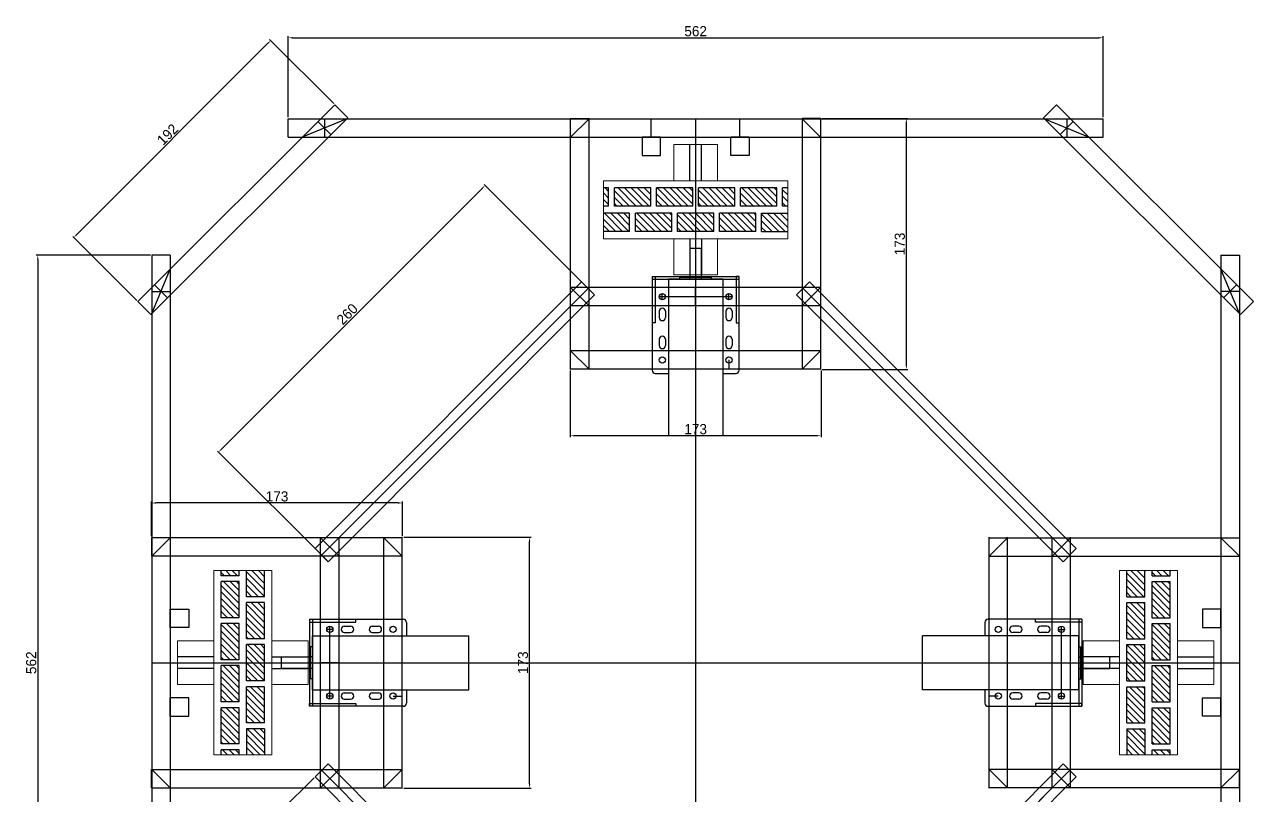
# Model space of a CAD drawing. Header units: millimetres. Extents: x -15418 to 43885, y -27590 to 23052.
# Drawn here: x 19128 to 19976, y -2715 to -2183 of the extents above; entities that cross this region are included whole.
import ezdxf

# ---------------------------------------------------------------- set-up
doc = ezdxf.new("R2010")
doc.units = ezdxf.units.MM
doc.header["$LTSCALE"] = 0.5
doc.layers.get('0').update_dxf_attribs({"lineweight": 5})
doc.layers.get('Defpoints').update_dxf_attribs({"color": 4})
for name, color, linetype in [('Layer1', 1, 'Continuous'), ('Layer2', 2, 'Continuous'), ('Layer3', 9, 'Continuous'), ('Layer4', 6, 'Continuous')]:
    doc.layers.add(name, color=color, linetype=linetype)
doc.dimstyles.new('ISO-25', dxfattribs={"dimtxt": 7, "dimasz": 3, "dimexe": 1, "dimexo": 1, "dimgap": 1, "dimtad": 1, "dimtoh": 1, "dimdec": 3, "dimdsep": 46, "dimtxsty": 'Standard', "dimcen": 2.5, "dimadec": 0, "dimazin": 0, "dimtfac": 1, "dimtdec": 3, "dimtmove": 0, "dimatfit": 3, "dimfxl": 1, "dimarcsym": 1})
pattern_1 = [(315, (3830.0507, 20887.6815), (2.24506403, 2.24506403), [])]

# ---------------------------------------------------------------- blocks, each defined once
blk = doc.blocks.new('*D147')
at = {"layer": 'Defpoints', "color": 0, "transparency": 16777216}
for p in [(19216.05, -2342.16), (19137.32, -2904.16), (19216.05, -2904.16)]:
    blk.add_point(p, dxfattribs=at)
at = {"layer": 'Layer1', "color": 0, "lineweight": -2, "transparency": 16777216}
for p, q in [((19215.05, -2342.16), (19136.32, -2342.16)), ((19137.32, -2345.16), (19137.32, -2901.16)), ((19215.05, -2904.16), (19136.32, -2904.16))]:
    blk.add_line(p, q, dxfattribs=at)
at = {"layer": 'Layer1', "color": 0, "transparency": 16777216}
for points in [[(19136.82, -2345.16), (19137.82, -2345.16), (19137.32, -2342.16)], [(19136.82, -2901.16), (19137.82, -2901.16), (19137.32, -2904.16)]]:
    blk.add_solid(points, dxfattribs=at)
at = {"layer": 'Layer1', "color": 0, "transparency": 16777216, "insert": (19132.82, -2623.16), "char_height": 7, "attachment_point": 5, "rotation": 90}
blk.add_mtext('562', dxfattribs=at)
blk = doc.blocks.new('*D148')
at = {"layer": 'Defpoints', "color": 0, "transparency": 16777216}
for p in [(19297.94, -2194.28), (19342.12, -2238.46), (19206.35, -2374.23)]:
    blk.add_point(p, dxfattribs=at)
at = {"layer": 'Layer1', "color": 0, "lineweight": -2, "transparency": 16777216}
for p, q in [((19341.41, -2237.75), (19297.23, -2193.58)), ((19164.29, -2327.93), (19295.81, -2196.4)), ((19205.64, -2373.52), (19161.46, -2329.34))]:
    blk.add_line(p, q, dxfattribs=at)
at = {"layer": 'Layer1', "color": 0, "transparency": 16777216}
for points in [[(19295.46, -2196.05), (19296.17, -2196.76), (19297.94, -2194.28)], [(19163.94, -2327.57), (19164.65, -2328.28), (19162.17, -2330.05)]]:
    blk.add_solid(points, dxfattribs=at)
at = {"layer": 'Layer1', "color": 0, "transparency": 16777216, "insert": (19226.87, -2258.98), "char_height": 7, "attachment_point": 5, "rotation": 45}
blk.add_mtext('192', dxfattribs=at)
blk = doc.blocks.new('*D149')
at = {"layer": 'Defpoints', "color": 0, "transparency": 16777216}
for p in [(19872.05, -2192.35), (19310.05, -2248.16), (19872.05, -2248.16)]:
    blk.add_point(p, dxfattribs=at)
at = {"layer": 'Layer1', "color": 0, "lineweight": -2, "transparency": 16777216}
for p, q in [((19310.05, -2247.16), (19310.05, -2191.35)), ((19313.05, -2192.35), (19869.05, -2192.35)), ((19872.05, -2247.16), (19872.05, -2191.35))]:
    blk.add_line(p, q, dxfattribs=at)
at = {"layer": 'Layer1', "color": 0, "transparency": 16777216}
for points in [[(19313.05, -2191.85), (19313.05, -2192.85), (19310.05, -2192.35)], [(19869.05, -2191.85), (19869.05, -2192.85), (19872.05, -2192.35)]]:
    blk.add_solid(points, dxfattribs=at)
at = {"layer": 'Layer1', "color": 0, "transparency": 16777216, "insert": (19591.05, -2187.85), "char_height": 7, "attachment_point": 5}
blk.add_mtext('562', dxfattribs=at)
blk = doc.blocks.new('*D150')
at = {"layer": 'Defpoints', "color": 0, "transparency": 16777216}
for p in [(19677.25, -2247.98), (19677.25, -2420.98), (19736.36, -2420.98)]:
    blk.add_point(p, dxfattribs=at)
at = {"layer": 'Layer1', "color": 0, "lineweight": -2, "transparency": 16777216}
for p, q in [((19678.25, -2247.98), (19737.36, -2247.98)), ((19736.36, -2250.98), (19736.36, -2417.98)), ((19678.25, -2420.98), (19737.36, -2420.98))]:
    blk.add_line(p, q, dxfattribs=at)
at = {"layer": 'Layer1', "color": 0, "transparency": 16777216}
for points in [[(19735.86, -2250.98), (19736.86, -2250.98), (19736.36, -2247.98)], [(19735.86, -2417.98), (19736.86, -2417.98), (19736.36, -2420.98)]]:
    blk.add_solid(points, dxfattribs=at)
at = {"layer": 'Layer1', "color": 0, "transparency": 16777216, "insert": (19731.86, -2334.48), "char_height": 7, "attachment_point": 5, "rotation": 90}
blk.add_mtext('173', dxfattribs=at)
blk = doc.blocks.new('*D151')
at = {"layer": 'Defpoints', "color": 0, "transparency": 16777216}
for p in [(19328.56, -2701.8), (19305.51, -2724.85), (19512.41, -2885.65)]:
    blk.add_point(p, dxfattribs=at)
at = {"layer": 'Layer1', "color": 0, "lineweight": -2, "transparency": 16777216}
for p, q in [((19327.85, -2702.51), (19304.8, -2725.56)), ((19487.23, -2906.58), (19307.63, -2726.97)), ((19511.7, -2886.35), (19488.65, -2909.41))]:
    blk.add_line(p, q, dxfattribs=at)
at = {"layer": 'Layer1', "color": 0, "transparency": 16777216}
for points in [[(19307.98, -2726.62), (19307.27, -2727.33), (19305.51, -2724.85)], [(19487.59, -2906.23), (19486.88, -2906.93), (19489.35, -2908.7)]]:
    blk.add_solid(points, dxfattribs=at)
at = {"layer": 'Layer1', "color": 0, "transparency": 16777216, "insert": (19400.61, -2813.59), "char_height": 7, "attachment_point": 5, "rotation": 315}
blk.add_mtext('260', dxfattribs=at)
blk = doc.blocks.new('*D152')
at = {"layer": 'Defpoints', "color": 0, "transparency": 16777216}
for p in [(19388.7, -2536.66), (19476.52, -2536.66), (19388.7, -2709.66)]:
    blk.add_point(p, dxfattribs=at)
at = {"layer": 'Layer1', "color": 0, "lineweight": -2, "transparency": 16777216}
for p, q in [((19389.7, -2536.66), (19477.52, -2536.66)), ((19476.52, -2706.66), (19476.52, -2539.66)), ((19389.7, -2709.66), (19477.52, -2709.66))]:
    blk.add_line(p, q, dxfattribs=at)
at = {"layer": 'Layer1', "color": 0, "transparency": 16777216}
for points in [[(19476.02, -2539.66), (19477.02, -2539.66), (19476.52, -2536.66)], [(19476.02, -2706.66), (19477.02, -2706.66), (19476.52, -2709.66)]]:
    blk.add_solid(points, dxfattribs=at)
at = {"layer": 'Layer1', "color": 0, "transparency": 16777216, "insert": (19472.02, -2623.16), "char_height": 7, "attachment_point": 5, "rotation": 90}
blk.add_mtext('173', dxfattribs=at)
blk = doc.blocks.new('*D153')
at = {"layer": 'Defpoints', "color": 0, "transparency": 16777216}
for p in [(19215.87, -2513.03), (19215.87, -2536.96), (19388.87, -2536.96)]:
    blk.add_point(p, dxfattribs=at)
at = {"layer": 'Layer1', "color": 0, "lineweight": -2, "transparency": 16777216}
for p, q in [((19215.87, -2535.96), (19215.87, -2512.03)), ((19385.87, -2513.03), (19218.87, -2513.03)), ((19388.87, -2535.96), (19388.87, -2512.03))]:
    blk.add_line(p, q, dxfattribs=at)
at = {"layer": 'Layer1', "color": 0, "transparency": 16777216}
for points in [[(19218.87, -2512.53), (19218.87, -2513.53), (19215.87, -2513.03)], [(19385.87, -2512.53), (19385.87, -2513.53), (19388.87, -2513.03)]]:
    blk.add_solid(points, dxfattribs=at)
at = {"layer": 'Layer1', "color": 0, "transparency": 16777216, "insert": (19302.37, -2508.53), "char_height": 7, "attachment_point": 5}
blk.add_mtext('173', dxfattribs=at)
blk = doc.blocks.new('*D154')
at = {"layer": 'Defpoints', "color": 0, "transparency": 16777216}
for p in [(19504.55, -2420.81), (19677.55, -2420.81), (19504.55, -2466.67)]:
    blk.add_point(p, dxfattribs=at)
at = {"layer": 'Layer1', "color": 0, "lineweight": -2, "transparency": 16777216}
for p, q in [((19504.55, -2421.81), (19504.55, -2467.67)), ((19677.55, -2421.81), (19677.55, -2467.67)), ((19674.55, -2466.67), (19507.55, -2466.67))]:
    blk.add_line(p, q, dxfattribs=at)
at = {"layer": 'Layer1', "color": 0, "transparency": 16777216}
for points in [[(19507.55, -2466.17), (19507.55, -2467.17), (19504.55, -2466.67)], [(19674.55, -2466.17), (19674.55, -2467.17), (19677.55, -2466.67)]]:
    blk.add_solid(points, dxfattribs=at)
at = {"layer": 'Layer1', "color": 0, "transparency": 16777216, "insert": (19591.05, -2462.17), "char_height": 7, "attachment_point": 5}
blk.add_mtext('173', dxfattribs=at)
blk = doc.blocks.new('*D155')
at = {"layer": 'Defpoints', "color": 0, "transparency": 16777216}
for p in [(19445.86, -2294.12), (19521.39, -2369.65), (19337.54, -2553.5)]:
    blk.add_point(p, dxfattribs=at)
at = {"layer": 'Layer1', "color": 0, "lineweight": -2, "transparency": 16777216}
for p, q in [((19264.13, -2475.85), (19443.73, -2296.24)), ((19520.68, -2368.94), (19445.15, -2293.41)), ((19336.83, -2552.79), (19261.3, -2477.26))]:
    blk.add_line(p, q, dxfattribs=at)
at = {"layer": 'Layer1', "color": 0, "transparency": 16777216}
for points in [[(19443.38, -2295.89), (19444.09, -2296.59), (19445.86, -2294.12)], [(19263.78, -2475.49), (19264.48, -2476.2), (19262.01, -2477.97)]]:
    blk.add_solid(points, dxfattribs=at)
at = {"layer": 'Layer1', "color": 0, "transparency": 16777216, "insert": (19350.75, -2382.86), "char_height": 7, "attachment_point": 5, "rotation": 45}
blk.add_mtext('260', dxfattribs=at)

msp = doc.modelspace()

# ---------------------------------------------------------------- hatches: boundary and pattern name
at = {"layer": 'Layer3', "transparency": 33554661}
h = msp.add_hatch(dxfattribs=at)
h.set_pattern_fill('ANSI31', color=256, angle=270)
h.set_pattern_definition(pattern_1)
h.paths.add_polyline_path([(19636.548, -2325.8588), (19654.548, -2325.8588), (19654.548, -2313.3588), (19636.548, -2313.3588)])
h.paths.add_polyline_path([(19607.548, -2325.8588), (19632.548, -2325.8588), (19632.548, -2313.3588), (19607.548, -2313.3588)])
h.paths.add_polyline_path([(19622.048, -2308.3588), (19647.048, -2308.3588), (19647.048, -2295.8588), (19622.048, -2295.8588)])
h.paths.add_polyline_path([(19593.048, -2308.3588), (19618.048, -2308.3588), (19618.048, -2295.8588), (19593.048, -2295.8588)])
h.paths.add_polyline_path([(19578.548, -2325.8588), (19603.548, -2325.8588), (19603.548, -2313.3588), (19578.548, -2313.3588)])
h.paths.add_polyline_path([(19564.048, -2308.3588), (19589.048, -2308.3588), (19589.048, -2295.8588), (19564.048, -2295.8588)])
h.paths.add_polyline_path([(19549.548, -2325.8588), (19574.548, -2325.8588), (19574.548, -2313.3588), (19549.548, -2313.3588)])
h.paths.add_polyline_path([(19535.048, -2308.3588), (19560.048, -2308.3588), (19560.048, -2295.8588), (19535.048, -2295.8588)])
h.paths.add_polyline_path([(19527.548, -2325.8588), (19545.548, -2325.8588), (19545.548, -2313.3588), (19527.548, -2313.3588)])
h.paths.add_polyline_path([(19527.548, -2308.3588), (19531.048, -2308.3588), (19531.048, -2295.8588), (19527.548, -2295.8588)])
h.paths.add_polyline_path([(19651.048, -2308.3588), (19654.548, -2308.3588), (19654.548, -2295.8588), (19651.048, -2295.8588)])
h = msp.add_hatch(dxfattribs=at)
h.set_pattern_fill('ANSI31', color=256, angle=270)
h.set_pattern_definition(pattern_1)
h.paths.add_polyline_path([(19293.748, -2668.6588), (19293.748, -2686.6588), (19281.248, -2686.6588), (19281.248, -2668.6588)])
h.paths.add_polyline_path([(19293.748, -2639.6588), (19293.748, -2664.6588), (19281.248, -2664.6588), (19281.248, -2639.6588)])
h.paths.add_polyline_path([(19276.248, -2654.1588), (19276.248, -2679.1588), (19263.748, -2679.1588), (19263.748, -2654.1588)])
h.paths.add_polyline_path([(19276.248, -2625.1588), (19276.248, -2650.1588), (19263.748, -2650.1588), (19263.748, -2625.1588)])
h.paths.add_polyline_path([(19293.748, -2610.6588), (19293.748, -2635.6588), (19281.248, -2635.6588), (19281.248, -2610.6588)])
h.paths.add_polyline_path([(19276.248, -2596.1588), (19276.248, -2621.1588), (19263.748, -2621.1588), (19263.748, -2596.1588)])
h.paths.add_polyline_path([(19293.748, -2581.6588), (19293.748, -2606.6588), (19281.248, -2606.6588), (19281.248, -2581.6588)])
h.paths.add_polyline_path([(19276.248, -2567.1588), (19276.248, -2592.1588), (19263.748, -2592.1588), (19263.748, -2567.1588)])
h.paths.add_polyline_path([(19293.748, -2559.6588), (19293.748, -2577.6588), (19281.248, -2577.6588), (19281.248, -2559.6588)])
h.paths.add_polyline_path([(19276.248, -2559.6588), (19276.248, -2563.1588), (19263.748, -2563.1588), (19263.748, -2559.6588)])
h.paths.add_polyline_path([(19276.248, -2683.1588), (19276.248, -2686.6588), (19263.748, -2686.6588), (19263.748, -2683.1588)])
h = msp.add_hatch(dxfattribs=at)
h.set_pattern_fill('ANSI31', color=256, angle=270)
h.set_pattern_definition(pattern_1)
h.paths.add_polyline_path([(19888.348, -2668.6588), (19888.348, -2686.6588), (19900.848, -2686.6588), (19900.848, -2668.6588)])
h.paths.add_polyline_path([(19888.348, -2639.6588), (19888.348, -2664.6588), (19900.848, -2664.6588), (19900.848, -2639.6588)])
h.paths.add_polyline_path([(19905.848, -2654.1588), (19905.848, -2679.1588), (19918.348, -2679.1588), (19918.348, -2654.1588)])
h.paths.add_polyline_path([(19905.848, -2625.1588), (19905.848, -2650.1588), (19918.348, -2650.1588), (19918.348, -2625.1588)])
h.paths.add_polyline_path([(19888.348, -2610.6588), (19888.348, -2635.6588), (19900.848, -2635.6588), (19900.848, -2610.6588)])
h.paths.add_polyline_path([(19905.848, -2596.1588), (19905.848, -2621.1588), (19918.348, -2621.1588), (19918.348, -2596.1588)])
h.paths.add_polyline_path([(19888.348, -2581.6588), (19888.348, -2606.6588), (19900.848, -2606.6588), (19900.848, -2581.6588)])
h.paths.add_polyline_path([(19905.848, -2567.1588), (19905.848, -2592.1588), (19918.348, -2592.1588), (19918.348, -2567.1588)])
h.paths.add_polyline_path([(19888.348, -2559.6588), (19888.348, -2577.6588), (19900.848, -2577.6588), (19900.848, -2559.6588)])
h.paths.add_polyline_path([(19905.848, -2559.6588), (19905.848, -2563.1588), (19918.348, -2563.1588), (19918.348, -2559.6588)])
h.paths.add_polyline_path([(19905.848, -2683.1588), (19905.848, -2686.6588), (19918.348, -2686.6588), (19918.348, -2683.1588)])

# ---------------------------------------------------------------- linework, layer by layer
at = {"transparency": 33554661}
for p, q in [((19606.048, -2265.8588), (19576.048, -2265.8588)), ((19576.048, -2290.8588), (19576.048, -2265.8588)), ((19606.048, -2290.8588), (19606.048, -2265.8588)), ((19527.548, -2290.8588), (19654.548, -2290.8588)), ((19527.548, -2330.8588), (19527.548, -2290.8588)), ((19654.548, -2290.8588), (19654.548, -2330.8588)), ((19654.548, -2330.8588), (19527.548, -2330.8588)), ((19576.048, -2330.8588), (19576.048, -2355.8588)), ((19591.048, -2330.8588), (19591.048, -2355.8588)), ((19606.048, -2330.8588), (19606.048, -2355.8588)), ((19576.048, -2355.8588), (19606.048, -2355.8588)), ((19258.748, -2559.6588), (19258.748, -2686.6588)), ((19298.748, -2559.6588), (19258.748, -2559.6588)), ((19298.748, -2686.6588), (19298.748, -2559.6588)), ((19883.348, -2686.6588), (19883.348, -2559.6588)), ((19883.348, -2559.6588), (19923.348, -2559.6588)), ((19923.348, -2559.6588), (19923.348, -2686.6588)), ((19233.748, -2638.1588), (19233.748, -2608.1588)), ((19258.748, -2608.1588), (19233.748, -2608.1588)), ((19298.748, -2608.1588), (19323.748, -2608.1588)), ((19323.748, -2608.1588), (19323.748, -2638.1588)), ((19858.348, -2608.1588), (19858.348, -2638.1588)), ((19883.348, -2608.1588), (19858.348, -2608.1588)), ((19923.348, -2608.1588), (19948.348, -2608.1588)), ((19948.348, -2638.1588), (19948.348, -2608.1588)), ((19298.748, -2623.1588), (19323.748, -2623.1588)), ((19883.348, -2623.1588), (19858.348, -2623.1588)), ((19258.748, -2638.1588), (19233.748, -2638.1588)), ((19298.748, -2638.1588), (19323.748, -2638.1588)), ((19883.348, -2638.1588), (19858.348, -2638.1588)), ((19923.348, -2638.1588), (19948.348, -2638.1588)), ((19258.748, -2686.6588), (19298.748, -2686.6588)), ((19923.348, -2686.6588), (19883.348, -2686.6588))]:
    msp.add_line(p, q, dxfattribs=at)
at = {"layer": 'Defpoints', "transparency": 33554661}
for p, q in [((19591.048, -2355.8588), (19591.048, -2356.8588)), ((19561.048, -2356.8588), (19561.048, -2421.5688)), ((19561.048, -2356.8588), (19621.048, -2356.8588)), ((19561.048, -2356.8588), (19563.048, -2356.8588)), ((19561.048, -2358.8588), (19621.048, -2358.8588)), ((19563.048, -2356.8588), (19563.048, -2388.8588)), ((19580.048, -2358.8588), (19580.048, -2356.8588)), ((19602.048, -2358.8588), (19602.048, -2356.8588)), ((19621.048, -2356.8588), (19619.048, -2356.8588)), ((19619.048, -2356.8588), (19619.048, -2388.8588)), ((19621.048, -2421.5688), (19621.048, -2356.8588)), ((19565.898, -2380.8588), (19565.898, -2385.1588)), ((19570.198, -2380.8588), (19570.198, -2385.1588)), ((19611.898, -2380.8588), (19611.898, -2385.1588)), ((19616.198, -2380.8588), (19616.198, -2385.1588)), ((19563.048, -2388.8588), (19561.048, -2388.8588)), ((19619.048, -2388.8588), (19621.048, -2388.8588)), ((19565.898, -2400.1588), (19565.898, -2404.4588)), ((19570.198, -2400.1588), (19570.198, -2404.4588)), ((19611.898, -2400.1588), (19611.898, -2404.4588)), ((19616.198, -2400.1588), (19616.198, -2404.4588)), ((19563.198, -2423.7188), (19572.398, -2423.7188)), ((19609.698, -2423.7188), (19618.898, -2423.7188)), ((19324.748, -2593.1588), (19389.458, -2593.1588)), ((19324.748, -2593.1588), (19324.748, -2653.1588)), ((19324.748, -2593.1588), (19324.748, -2595.1588)), ((19326.748, -2593.1588), (19326.748, -2653.1588)), ((19356.748, -2595.1588), (19356.748, -2593.1588)), ((19857.348, -2593.1588), (19792.638, -2593.1588)), ((19825.348, -2595.1588), (19825.348, -2593.1588)), ((19855.348, -2593.1588), (19855.348, -2653.1588)), ((19857.348, -2593.1588), (19857.348, -2653.1588)), ((19857.348, -2593.1588), (19857.348, -2595.1588)), ((19324.748, -2595.1588), (19356.748, -2595.1588)), ((19348.748, -2598.0088), (19353.048, -2598.0088)), ((19368.048, -2598.0088), (19372.348, -2598.0088)), ((19391.608, -2595.3088), (19391.608, -2604.5088)), ((19790.488, -2595.3088), (19790.488, -2604.5088)), ((19814.048, -2598.0088), (19809.748, -2598.0088)), ((19857.348, -2595.1588), (19825.348, -2595.1588)), ((19833.348, -2598.0088), (19829.048, -2598.0088)), ((19348.748, -2602.3088), (19353.048, -2602.3088)), ((19368.048, -2602.3088), (19372.348, -2602.3088)), ((19814.048, -2602.3088), (19809.748, -2602.3088)), ((19833.348, -2602.3088), (19829.048, -2602.3088)), ((19326.748, -2612.1588), (19324.748, -2612.1588)), ((19855.348, -2612.1588), (19857.348, -2612.1588)), ((19323.748, -2623.1588), (19324.748, -2623.1588)), ((19858.348, -2623.1588), (19857.348, -2623.1588)), ((19326.748, -2634.1588), (19324.748, -2634.1588)), ((19855.348, -2634.1588), (19857.348, -2634.1588)), ((19348.748, -2644.0088), (19353.048, -2644.0088)), ((19368.048, -2644.0088), (19372.348, -2644.0088)), ((19391.608, -2641.8088), (19391.608, -2651.0088)), ((19790.488, -2641.8088), (19790.488, -2651.0088)), ((19814.048, -2644.0088), (19809.748, -2644.0088)), ((19833.348, -2644.0088), (19829.048, -2644.0088)), ((19324.748, -2653.1588), (19324.748, -2651.1588)), ((19324.748, -2651.1588), (19356.748, -2651.1588)), ((19348.748, -2648.3088), (19353.048, -2648.3088)), ((19356.748, -2651.1588), (19356.748, -2653.1588)), ((19368.048, -2648.3088), (19372.348, -2648.3088)), ((19814.048, -2648.3088), (19809.748, -2648.3088)), ((19857.348, -2651.1588), (19825.348, -2651.1588)), ((19825.348, -2651.1588), (19825.348, -2653.1588)), ((19833.348, -2648.3088), (19829.048, -2648.3088)), ((19857.348, -2653.1588), (19857.348, -2651.1588)), ((19389.458, -2653.1588), (19324.748, -2653.1588)), ((19792.638, -2653.1588), (19857.348, -2653.1588))]:
    msp.add_line(p, q, dxfattribs=at)
for centre in [(19568.048, -2370.8588), (19614.048, -2370.8588), (19568.048, -2414.4588), (19614.048, -2414.4588), (19338.748, -2600.1588), (19382.348, -2600.1588), (19799.748, -2600.1588), (19843.348, -2600.1588), (19338.748, -2646.1588), (19382.348, -2646.1588), (19799.748, -2646.1588), (19843.348, -2646.1588)]:
    msp.add_circle(centre, 2.15, dxfattribs=at)
for centre, start, end in [((19568.048, -2380.8588), 360, 180), ((19614.048, -2380.8588), 360, 180), ((19568.048, -2385.1588), 180, 360), ((19614.048, -2385.1588), 180, 360), ((19568.048, -2400.1588), 360, 180), ((19614.048, -2400.1588), 360, 180), ((19568.048, -2404.4588), 180, 360), ((19614.048, -2404.4588), 180, 360), ((19563.198, -2421.5688), 180, 270), ((19618.898, -2421.5688), 270, 360), ((19389.458, -2595.3088), 0, 90), ((19792.638, -2595.3088), 90, 180), ((19348.748, -2600.1588), 90, 270), ((19353.048, -2600.1588), 270, 90), ((19368.048, -2600.1588), 90, 270), ((19372.348, -2600.1588), 270, 90), ((19809.748, -2600.1588), 90, 270), ((19814.048, -2600.1588), 270, 90), ((19829.048, -2600.1588), 90, 270), ((19833.348, -2600.1588), 270, 90), ((19348.748, -2646.1588), 90, 270), ((19353.048, -2646.1588), 270, 90), ((19368.048, -2646.1588), 90, 270), ((19372.348, -2646.1588), 270, 90), ((19809.748, -2646.1588), 90, 270), ((19814.048, -2646.1588), 270, 90), ((19829.048, -2646.1588), 90, 270), ((19833.348, -2646.1588), 270, 90), ((19389.458, -2651.0088), 270, 0), ((19792.638, -2651.0088), 180, 270)]:
    msp.add_arc(centre, 2.15, start, end, dxfattribs=at)
at = {"layer": 'Layer1', "transparency": 33554661}
for p, q in [((19206.3506, -2374.2259), (19342.1151, -2238.4614)), ((19342.1151, -2238.4614), (19351.0954, -2247.4417)), ((19839.9809, -2238.4614), (19831.0006, -2247.4417)), ((19975.7454, -2374.2259), (19839.9809, -2238.4614)), ((19351.0954, -2247.4417), (19215.3309, -2383.2062)), ((19310.048, -2248.1588), (19872.048, -2248.1588)), ((19310.048, -2260.8588), (19310.048, -2248.1588)), ((19350.3782, -2248.1588), (19319.7177, -2260.8588)), ((19339.5381, -2258.9989), (19330.5578, -2250.0187)), ((19335.048, -2248.1588), (19335.048, -2260.8588)), ((19335.048, -2248.1588), (19335.048, -2260.8588)), ((19504.848, -2420.9838), (19504.848, -2247.9838)), ((19504.848, -2247.9838), (19517.548, -2247.9838)), ((19517.548, -2248.1588), (19504.848, -2260.8588)), ((19517.548, -2420.9838), (19517.548, -2247.9838)), ((19560.4558, -2260.8588), (19560.4558, -2248.1588)), ((19591.048, -2248.1588), (19591.048, -2998.1588)), ((19621.6401, -2260.8588), (19621.6401, -2248.1588)), ((19664.548, -2247.9838), (19664.548, -2420.9838)), ((19677.248, -2247.9838), (19664.548, -2247.9838)), ((19664.548, -2248.1588), (19677.248, -2260.8588)), ((19677.248, -2247.9838), (19677.248, -2420.9838)), ((19831.0006, -2247.4417), (19966.7651, -2383.2062)), ((19831.7177, -2248.1588), (19862.3782, -2260.8588)), ((19842.5578, -2258.9989), (19851.5381, -2250.0187)), ((19847.048, -2248.1588), (19847.048, -2260.8588)), ((19872.048, -2260.8588), (19872.048, -2248.1588)), ((19310.048, -2260.8588), (19872.048, -2260.8588)), ((19554.1058, -2260.8588), (19554.1058, -2273.5588)), ((19566.8058, -2260.8588), (19554.1058, -2260.8588)), ((19566.8058, -2273.5588), (19566.8058, -2260.8588)), ((19615.2901, -2273.5588), (19615.2901, -2260.8588)), ((19627.9901, -2260.8588), (19615.2901, -2260.8588)), ((19627.9901, -2260.8588), (19627.9901, -2273.5588)), ((19554.1058, -2273.5588), (19566.8058, -2273.5588)), ((19627.9901, -2273.5588), (19615.2901, -2273.5588)), ((19595.048, -2337.5588), (19587.048, -2337.5588)), ((19587.048, -2337.5588), (19587.048, -2357.5588)), ((19595.048, -2357.5588), (19595.048, -2337.5588)), ((19216.048, -2342.1588), (19216.048, -2904.1588)), ((19228.748, -2342.1588), (19216.048, -2342.1588)), ((19228.748, -2342.1588), (19228.748, -2904.1588)), ((19953.348, -2342.1588), (19953.348, -2904.1588)), ((19953.348, -2342.1588), (19966.048, -2342.1588)), ((19966.048, -2342.1588), (19966.048, -2904.1588)), ((19216.048, -2382.4891), (19228.748, -2351.8285)), ((19966.048, -2382.4891), (19953.348, -2351.8285)), ((19226.8881, -2371.6489), (19217.9078, -2362.6687)), ((19512.4067, -2360.6698), (19328.559, -2544.5176)), ((19677.548, -2364.5088), (19504.548, -2364.5088)), ((19517.548, -2377.2088), (19504.848, -2364.5088)), ((19521.387, -2369.6501), (19512.4067, -2360.6698)), ((19609.698, -2358.8588), (19572.398, -2358.8588)), ((19572.398, -2358.8588), (19572.398, -2466.6588)), ((19580.048, -2358.8588), (19580.048, -2357.5588)), ((19602.048, -2357.5588), (19580.048, -2357.5588)), ((19587.048, -2358.8588), (19587.048, -2357.5588)), ((19591.048, -2358.8588), (19591.048, -2357.5588)), ((19591.048, -2377.2088), (19591.048, -2364.5088)), ((19595.048, -2358.8588), (19595.048, -2357.5588)), ((19602.048, -2358.8588), (19602.048, -2357.5588)), ((19609.698, -2358.8588), (19609.698, -2466.6588)), ((19669.6892, -2360.6698), (19660.709, -2369.6501)), ((19677.248, -2364.5088), (19664.548, -2377.2088)), ((19853.537, -2544.5176), (19669.6892, -2360.6698)), ((19955.2078, -2371.6489), (19964.1881, -2362.6687)), ((19216.048, -2367.1588), (19228.748, -2367.1588)), ((19216.048, -2367.1588), (19228.748, -2367.1588)), ((19333.0491, -2549.0077), (19516.8969, -2365.1599)), ((19337.5392, -2553.4978), (19521.387, -2369.6501)), ((19338.748, -2543.3088), (19511.198, -2370.8588)), ((19570.198, -2370.8588), (19565.898, -2370.8588)), ((19568.048, -2373.0088), (19568.048, -2368.7088)), ((19614.048, -2370.8588), (19568.048, -2370.8588)), ((19616.198, -2370.8588), (19611.898, -2370.8588)), ((19614.048, -2373.0088), (19614.048, -2368.7088)), ((19660.709, -2369.6501), (19844.5567, -2553.4978)), ((19665.1991, -2365.1599), (19849.0469, -2549.0077)), ((19670.898, -2370.8588), (19843.348, -2543.3088)), ((19966.048, -2367.1588), (19953.348, -2367.1588)), ((19215.3309, -2383.2062), (19206.3506, -2374.2259)), ((19677.548, -2377.2088), (19504.548, -2377.2088)), ((19966.7651, -2383.2062), (19975.7454, -2374.2259)), ((19677.548, -2408.1088), (19504.548, -2408.1088)), ((19504.848, -2408.1088), (19517.548, -2420.8088)), ((19677.248, -2408.1088), (19664.548, -2420.8088)), ((19677.548, -2420.8088), (19504.548, -2420.8088)), ((19609.698, -2466.6588), (19572.398, -2466.6588)), ((19388.873, -2536.9588), (19215.873, -2536.9588)), ((19215.873, -2536.9588), (19215.873, -2549.6588)), ((19216.048, -2549.6588), (19228.748, -2536.9588)), ((19332.398, -2709.6588), (19332.398, -2536.6588)), ((19345.098, -2549.6588), (19332.398, -2536.9588)), ((19345.098, -2709.6588), (19345.098, -2536.6588)), ((19375.998, -2709.6588), (19375.998, -2536.6588)), ((19375.998, -2536.9588), (19388.698, -2549.6588)), ((19388.698, -2709.6588), (19388.698, -2536.6588)), ((19793.223, -2536.9588), (19966.223, -2536.9588)), ((19793.398, -2709.6588), (19793.398, -2536.6588)), ((19806.098, -2536.9588), (19793.398, -2549.6588)), ((19806.098, -2709.6588), (19806.098, -2536.6588)), ((19836.998, -2709.6588), (19836.998, -2536.6588)), ((19836.998, -2549.6588), (19849.698, -2536.9588)), ((19849.698, -2709.6588), (19849.698, -2536.6588)), ((19966.048, -2549.6588), (19953.348, -2536.9588)), ((19966.223, -2536.9588), (19966.223, -2549.6588)), ((19388.873, -2549.6588), (19215.873, -2549.6588)), ((19328.559, -2544.5176), (19337.5392, -2553.4978)), ((19793.223, -2549.6588), (19966.223, -2549.6588)), ((19844.5567, -2553.4978), (19853.537, -2544.5176)), ((19228.748, -2586.2167), (19241.448, -2586.2167)), ((19228.748, -2598.9167), (19228.748, -2586.2167)), ((19241.448, -2586.2167), (19241.448, -2598.9167)), ((19953.348, -2586.2167), (19940.648, -2586.2167)), ((19940.648, -2586.2167), (19940.648, -2598.9167)), ((19953.348, -2598.9167), (19953.348, -2586.2167)), ((19241.448, -2598.9167), (19228.748, -2598.9167)), ((19340.898, -2600.1588), (19336.598, -2600.1588)), ((19338.748, -2602.3088), (19338.748, -2598.0088)), ((19338.748, -2646.1588), (19338.748, -2600.1588)), ((19841.198, -2600.1588), (19845.498, -2600.1588)), ((19843.348, -2602.3088), (19843.348, -2598.0088)), ((19843.348, -2646.1588), (19843.348, -2600.1588)), ((19940.648, -2598.9167), (19953.348, -2598.9167)), ((19326.748, -2641.8088), (19326.748, -2604.5088)), ((19326.748, -2604.5088), (19434.548, -2604.5088)), ((19434.548, -2641.8088), (19434.548, -2604.5088)), ((19855.348, -2604.5088), (19747.548, -2604.5088)), ((19747.548, -2641.8088), (19747.548, -2604.5088)), ((19855.348, -2641.8088), (19855.348, -2604.5088)), ((19326.748, -2612.1588), (19325.448, -2612.1588)), ((19325.448, -2634.1588), (19325.448, -2612.1588)), ((19855.348, -2612.1588), (19856.648, -2612.1588)), ((19856.648, -2634.1588), (19856.648, -2612.1588)), ((19216.048, -2623.1588), (19966.048, -2623.1588)), ((19305.448, -2627.1588), (19305.448, -2619.1588)), ((19305.448, -2619.1588), (19325.448, -2619.1588)), ((19325.448, -2627.1588), (19305.448, -2627.1588)), ((19326.748, -2619.1588), (19325.448, -2619.1588)), ((19326.748, -2623.1588), (19325.448, -2623.1588)), ((19326.748, -2627.1588), (19325.448, -2627.1588)), ((19345.098, -2623.1588), (19332.398, -2623.1588)), ((19836.998, -2623.1588), (19849.698, -2623.1588)), ((19855.348, -2619.1588), (19856.648, -2619.1588)), ((19855.348, -2623.1588), (19856.648, -2623.1588)), ((19855.348, -2627.1588), (19856.648, -2627.1588)), ((19876.648, -2619.1588), (19856.648, -2619.1588)), ((19856.648, -2627.1588), (19876.648, -2627.1588)), ((19876.648, -2627.1588), (19876.648, -2619.1588)), ((19326.748, -2634.1588), (19325.448, -2634.1588)), ((19855.348, -2634.1588), (19856.648, -2634.1588)), ((19326.748, -2641.8088), (19434.548, -2641.8088)), ((19338.748, -2648.3088), (19338.748, -2644.0088)), ((19855.348, -2641.8088), (19747.548, -2641.8088)), ((19843.348, -2648.3088), (19843.348, -2644.0088)), ((19241.448, -2647.4009), (19228.748, -2647.4009)), ((19228.748, -2660.1009), (19228.748, -2647.4009)), ((19241.448, -2660.1009), (19241.448, -2647.4009)), ((19340.898, -2646.1588), (19336.598, -2646.1588)), ((19841.198, -2646.1588), (19845.498, -2646.1588)), ((19940.648, -2660.1009), (19940.648, -2647.4009)), ((19940.648, -2647.4009), (19953.348, -2647.4009)), ((19953.348, -2660.1009), (19953.348, -2647.4009)), ((19228.748, -2660.1009), (19241.448, -2660.1009)), ((19953.348, -2660.1009), (19940.648, -2660.1009)), ((19328.559, -2701.8001), (19337.5392, -2692.8198)), ((19337.5392, -2692.8198), (19521.387, -2876.6676)), ((19660.709, -2876.6676), (19844.5567, -2692.8198)), ((19844.5567, -2692.8198), (19853.537, -2701.8001)), ((19215.873, -2696.6588), (19388.873, -2696.6588)), ((19215.873, -2709.3588), (19215.873, -2696.6588)), ((19216.048, -2696.6588), (19228.748, -2709.3588)), ((19512.4067, -2885.6478), (19328.559, -2701.8001)), ((19332.398, -2709.3588), (19345.098, -2696.6588)), ((19333.0491, -2697.3099), (19516.8969, -2881.1577)), ((19375.998, -2709.3588), (19388.698, -2696.6588)), ((19665.1991, -2881.1577), (19849.0469, -2697.3099)), ((19853.537, -2701.8001), (19669.6892, -2885.6478)), ((19670.898, -2875.4588), (19843.348, -2703.0088)), ((19966.223, -2696.6588), (19793.223, -2696.6588)), ((19806.098, -2709.3588), (19793.398, -2696.6588)), ((19849.698, -2709.3588), (19836.998, -2696.6588)), ((19966.048, -2696.6588), (19953.348, -2709.3588)), ((19966.223, -2709.3588), (19966.223, -2696.6588)), ((19215.873, -2709.3588), (19388.873, -2709.3588)), ((19966.223, -2709.3588), (19793.223, -2709.3588))]:
    msp.add_line(p, q, dxfattribs=at)
at = {"layer": 'Layer2', "transparency": 33554661}
for p, q in [((19587.048, -2290.8588), (19587.048, -2265.8588)), ((19595.048, -2290.8588), (19595.048, -2265.8588)), ((19587.048, -2330.8588), (19587.048, -2355.8588)), ((19595.048, -2330.8588), (19595.048, -2355.8588)), ((19258.748, -2619.1588), (19233.748, -2619.1588)), ((19258.748, -2627.1588), (19233.748, -2627.1588)), ((19298.748, -2619.1588), (19323.748, -2619.1588)), ((19298.748, -2627.1588), (19323.748, -2627.1588)), ((19883.348, -2619.1588), (19858.348, -2619.1588)), ((19883.348, -2627.1588), (19858.348, -2627.1588)), ((19923.348, -2619.1588), (19948.348, -2619.1588)), ((19923.348, -2627.1588), (19948.348, -2627.1588))]:
    msp.add_line(p, q, dxfattribs=at)
at = {"layer": 'Layer3', "transparency": 33554661}
for p, q in [((19531.048, -2295.8588), (19527.548, -2295.8588)), ((19531.048, -2308.3588), (19531.048, -2295.8588)), ((19535.048, -2308.3588), (19535.048, -2295.8588)), ((19560.048, -2295.8588), (19535.048, -2295.8588)), ((19560.048, -2308.3588), (19560.048, -2295.8588)), ((19564.048, -2308.3588), (19564.048, -2295.8588)), ((19589.048, -2295.8588), (19564.048, -2295.8588)), ((19589.048, -2308.3588), (19589.048, -2295.8588)), ((19593.048, -2308.3588), (19593.048, -2295.8588)), ((19618.048, -2295.8588), (19593.048, -2295.8588)), ((19618.048, -2308.3588), (19618.048, -2295.8588)), ((19622.048, -2308.3588), (19622.048, -2295.8588)), ((19647.048, -2295.8588), (19622.048, -2295.8588)), ((19647.048, -2308.3588), (19647.048, -2295.8588)), ((19651.048, -2308.3588), (19651.048, -2295.8588)), ((19654.548, -2295.8588), (19651.048, -2295.8588)), ((19531.048, -2308.3588), (19527.548, -2308.3588)), ((19545.548, -2313.3588), (19527.548, -2313.3588)), ((19560.048, -2308.3588), (19535.048, -2308.3588)), ((19545.548, -2325.8588), (19545.548, -2313.3588)), ((19549.548, -2325.8588), (19549.548, -2313.3588)), ((19574.548, -2313.3588), (19549.548, -2313.3588)), ((19589.048, -2308.3588), (19564.048, -2308.3588)), ((19574.548, -2325.8588), (19574.548, -2313.3588)), ((19578.548, -2325.8588), (19578.548, -2313.3588)), ((19603.548, -2313.3588), (19578.548, -2313.3588)), ((19618.048, -2308.3588), (19593.048, -2308.3588)), ((19603.548, -2325.8588), (19603.548, -2313.3588)), ((19607.548, -2325.8588), (19607.548, -2313.3588)), ((19632.548, -2313.3588), (19607.548, -2313.3588)), ((19647.048, -2308.3588), (19622.048, -2308.3588)), ((19632.548, -2325.8588), (19632.548, -2313.3588)), ((19636.548, -2325.8588), (19636.548, -2313.3588)), ((19636.548, -2313.3588), (19654.548, -2313.3588)), ((19654.548, -2308.3588), (19651.048, -2308.3588)), ((19545.548, -2325.8588), (19527.548, -2325.8588)), ((19574.548, -2325.8588), (19549.548, -2325.8588)), ((19603.548, -2325.8588), (19578.548, -2325.8588)), ((19632.548, -2325.8588), (19607.548, -2325.8588)), ((19636.548, -2325.8588), (19654.548, -2325.8588)), ((19263.748, -2563.1588), (19263.748, -2559.6588)), ((19276.248, -2563.1588), (19263.748, -2563.1588)), ((19276.248, -2567.1588), (19263.748, -2567.1588)), ((19263.748, -2592.1588), (19263.748, -2567.1588)), ((19276.248, -2563.1588), (19276.248, -2559.6588)), ((19276.248, -2592.1588), (19276.248, -2567.1588)), ((19281.248, -2577.6588), (19281.248, -2559.6588)), ((19293.748, -2577.6588), (19293.748, -2559.6588)), ((19888.348, -2577.6588), (19888.348, -2559.6588)), ((19900.848, -2577.6588), (19900.848, -2559.6588)), ((19905.848, -2563.1588), (19905.848, -2559.6588)), ((19905.848, -2563.1588), (19918.348, -2563.1588)), ((19905.848, -2567.1588), (19918.348, -2567.1588)), ((19905.848, -2592.1588), (19905.848, -2567.1588)), ((19918.348, -2563.1588), (19918.348, -2559.6588)), ((19918.348, -2592.1588), (19918.348, -2567.1588)), ((19293.748, -2577.6588), (19281.248, -2577.6588)), ((19293.748, -2581.6588), (19281.248, -2581.6588)), ((19281.248, -2606.6588), (19281.248, -2581.6588)), ((19293.748, -2606.6588), (19293.748, -2581.6588)), ((19888.348, -2577.6588), (19900.848, -2577.6588)), ((19888.348, -2581.6588), (19900.848, -2581.6588)), ((19888.348, -2606.6588), (19888.348, -2581.6588)), ((19900.848, -2606.6588), (19900.848, -2581.6588)), ((19276.248, -2592.1588), (19263.748, -2592.1588)), ((19905.848, -2592.1588), (19918.348, -2592.1588)), ((19276.248, -2596.1588), (19263.748, -2596.1588)), ((19263.748, -2621.1588), (19263.748, -2596.1588)), ((19276.248, -2621.1588), (19276.248, -2596.1588)), ((19905.848, -2596.1588), (19918.348, -2596.1588)), ((19905.848, -2621.1588), (19905.848, -2596.1588)), ((19918.348, -2621.1588), (19918.348, -2596.1588)), ((19293.748, -2606.6588), (19281.248, -2606.6588)), ((19888.348, -2606.6588), (19900.848, -2606.6588)), ((19293.748, -2610.6588), (19281.248, -2610.6588)), ((19281.248, -2635.6588), (19281.248, -2610.6588)), ((19293.748, -2635.6588), (19293.748, -2610.6588)), ((19888.348, -2610.6588), (19900.848, -2610.6588)), ((19888.348, -2635.6588), (19888.348, -2610.6588)), ((19900.848, -2635.6588), (19900.848, -2610.6588)), ((19276.248, -2621.1588), (19263.748, -2621.1588)), ((19276.248, -2625.1588), (19263.748, -2625.1588)), ((19263.748, -2650.1588), (19263.748, -2625.1588)), ((19276.248, -2650.1588), (19276.248, -2625.1588)), ((19905.848, -2621.1588), (19918.348, -2621.1588)), ((19905.848, -2625.1588), (19918.348, -2625.1588)), ((19905.848, -2650.1588), (19905.848, -2625.1588)), ((19918.348, -2650.1588), (19918.348, -2625.1588)), ((19293.748, -2635.6588), (19281.248, -2635.6588)), ((19888.348, -2635.6588), (19900.848, -2635.6588)), ((19293.748, -2639.6588), (19281.248, -2639.6588)), ((19281.248, -2664.6588), (19281.248, -2639.6588)), ((19293.748, -2664.6588), (19293.748, -2639.6588)), ((19888.348, -2639.6588), (19900.848, -2639.6588)), ((19888.348, -2664.6588), (19888.348, -2639.6588)), ((19900.848, -2664.6588), (19900.848, -2639.6588)), ((19276.248, -2650.1588), (19263.748, -2650.1588)), ((19905.848, -2650.1588), (19918.348, -2650.1588)), ((19276.248, -2654.1588), (19263.748, -2654.1588)), ((19263.748, -2679.1588), (19263.748, -2654.1588)), ((19276.248, -2679.1588), (19276.248, -2654.1588)), ((19905.848, -2654.1588), (19918.348, -2654.1588)), ((19905.848, -2679.1588), (19905.848, -2654.1588)), ((19918.348, -2679.1588), (19918.348, -2654.1588)), ((19293.748, -2664.6588), (19281.248, -2664.6588)), ((19293.748, -2668.6588), (19281.248, -2668.6588)), ((19281.248, -2668.6588), (19281.248, -2686.6588)), ((19293.748, -2668.6588), (19293.748, -2686.6588)), ((19888.348, -2664.6588), (19900.848, -2664.6588)), ((19888.348, -2668.6588), (19900.848, -2668.6588)), ((19888.348, -2668.6588), (19888.348, -2686.6588)), ((19900.848, -2668.6588), (19900.848, -2686.6588)), ((19276.248, -2679.1588), (19263.748, -2679.1588)), ((19276.248, -2683.1588), (19263.748, -2683.1588)), ((19263.748, -2686.6588), (19263.748, -2683.1588)), ((19276.248, -2686.6588), (19276.248, -2683.1588)), ((19905.848, -2679.1588), (19918.348, -2679.1588)), ((19905.848, -2683.1588), (19918.348, -2683.1588)), ((19905.848, -2686.6588), (19905.848, -2683.1588)), ((19918.348, -2686.6588), (19918.348, -2683.1588))]:
    msp.add_line(p, q, dxfattribs=at)
at = {"layer": 'Layer4', "transparency": 33554661}
for p, q in [((19614.048, -2414.4588), (19614.048, -2420.8088)), ((19382.348, -2646.1588), (19388.698, -2646.1588)), ((19799.748, -2646.1588), (19793.398, -2646.1588))]:
    msp.add_line(p, q, dxfattribs=at)

# ---------------------------------------------------------------- dimensions: what is measured, and where the dimension line sits
at = {"layer": 'Layer1', "transparency": 33554661}
for base, p1, p2, picture, middle in [((19872.048, -2192.3525), (19310.048, -2248.1588), (19872.048, -2248.1588), '*D149', (19591.048, -2187.8525)), ((19504.548, -2466.6716), (19677.548, -2420.8088), (19504.548, -2420.8088), '*D154', (19591.048, -2462.1716)), ((19215.873, -2513.0295), (19388.873, -2536.9588), (19215.873, -2536.9588), '*D153', (19302.373, -2508.5295))]:
    dim = msp.add_linear_dim(base=base, p1=p1, p2=p2, dimstyle='ISO-25', dxfattribs=at)
    dim.commit()
    dim.dimension.update_dxf_attribs({"geometry": picture, "text_midpoint": middle})
for p1, p2, distance, picture, middle in [((19206.3506, -2374.2259), (19342.1151, -2238.4614), 62.4786, '*D148', (19226.8718, -2258.9827)), ((19337.5392, -2553.4978), (19521.387, -2369.6501), 106.8167, '*D155', (19350.7503, -2382.8611)), ((19388.698, -2709.6588), (19388.698, -2536.6588), -87.8175, '*D152', (19472.0155, -2623.1588)), ((19512.4067, -2885.6478), (19328.559, -2701.8001), 32.6019, '*D151', (19400.6118, -2813.595))]:
    dim = msp.add_aligned_dim(p1=p1, p2=p2, distance=distance, dimstyle='ISO-25', dxfattribs=at)
    dim.commit()
    dim.dimension.update_dxf_attribs({"geometry": picture, "text_midpoint": middle})
for base, p1, p2, picture, middle in [((19736.3586, -2420.9838), (19677.248, -2247.9838), (19677.248, -2420.9838), '*D150', (19731.8586, -2334.4838)), ((19137.3216, -2904.1588), (19216.048, -2342.1588), (19216.048, -2904.1588), '*D147', (19132.8216, -2623.1588))]:
    dim = msp.add_linear_dim(base=base, p1=p1, p2=p2, angle=90, dimstyle='ISO-25', dxfattribs=at)
    dim.commit()
    dim.dimension.update_dxf_attribs({"geometry": picture, "text_midpoint": middle})

doc.saveas('drawing.dxf')
